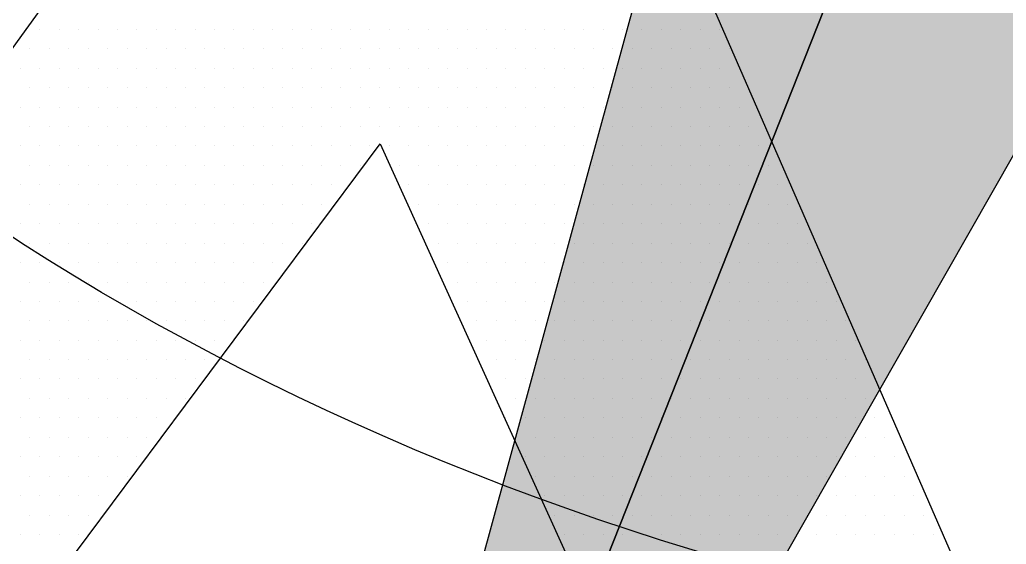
# Paper-space layout 'TOP_A1_00200_01-01-2017_MODELE' of a CAD drawing. Header units: millimetres. Extents: x -52 to 293, y -3 to 294.
# Drawn here: x -24.188 to -19.53, y 46.625 to 49.102 of the extents above; entities that cross this region are included whole.
import ezdxf

# ---------------------------------------------------------------- set-up
doc = ezdxf.new("R2010")
doc.units = ezdxf.units.MM
doc.header["$LTSCALE"] = 2
doc.linetypes.add('CACHEX2', pattern=[0.75, 0.5, -0.25])
for name, color, linetype in [('CALQUE_7', 4, 'Continuous'), ('CARTOUCHE', 7, 'Continuous'), ('rosace', 7, 'Continuous')]:
    doc.layers.add(name, color=color, linetype=linetype)

# ---------------------------------------------------------------- blocks, each defined once
blk = doc.blocks.new('A$C715108E3')
at = {"layer": 'CALQUE_7', "color": 131}
for p, q in [((-15.4069, -20.9451), (-15.4069, -20.9451)), ((-15.3409, -20.9451), (-15.3409, -20.9451)), ((-15.2491, -20.9451), (-15.2491, -20.9451)), ((-15.1572, -20.9451), (-15.1572, -20.9451)), ((-15.0652, -20.9451), (-15.0652, -20.9451)), ((-14.9739, -20.9451), (-14.9739, -20.9451)), ((-14.8819, -20.9451), (-14.8819, -20.9451)), ((-14.7903, -20.9451), (-14.7903, -20.9451)), ((-14.6988, -20.9451), (-14.6988, -20.9451)), ((-14.607, -20.9451), (-14.607, -20.9451)), ((-14.5152, -20.9451), (-14.5152, -20.9451)), ((-14.4237, -20.9451), (-14.4237, -20.9451)), ((-14.3319, -20.9451), (-14.3319, -20.9451)), ((-14.2398, -20.9451), (-14.2398, -20.9451)), ((-14.1478, -20.9451), (-14.1478, -20.9451)), ((-14.0566, -20.9451), (-14.0566, -20.9451)), ((-13.9645, -20.9451), (-13.9645, -20.9451)), ((-13.8727, -20.9451), (-13.8727, -20.9451)), ((-13.7812, -20.9451), (-13.7812, -20.9451)), ((-13.6894, -20.9451), (-13.6894, -20.9451)), ((-13.5976, -20.9451), (-13.5976, -20.9451)), ((-13.5063, -20.9451), (-13.5063, -20.9451)), ((-13.4143, -20.9451), (-13.4143, -20.9451)), ((-13.3223, -20.9451), (-13.3223, -20.9451)), ((-13.2312, -20.9451), (-13.2312, -20.9451)), ((-13.1392, -20.9451), (-13.1392, -20.9451)), ((-13.0473, -20.9451), (-13.0473, -20.9451)), ((-12.9559, -20.9451), (-12.9559, -20.9451)), ((-12.8642, -20.9451), (-12.8642, -20.9451)), ((-12.7722, -20.9451), (-12.7722, -20.9451)), ((-12.6802, -20.9451), (-12.6802, -20.9451)), ((-12.5889, -20.9451), (-12.5889, -20.9451)), ((-12.4971, -20.9451), (-12.4971, -20.9451)), ((-12.4053, -20.9451), (-12.4053, -20.9451)), ((-12.3136, -20.9451), (-12.3136, -20.9451)), ((-12.2216, -20.9451), (-12.2216, -20.9451)), ((-12.1298, -20.9451), (-12.1298, -20.9451)), ((-15.3866, -21.0375), (-15.3866, -21.0375)), ((-15.2948, -21.0375), (-15.2948, -21.0375)), ((-15.203, -21.0375), (-15.203, -21.0375)), ((-15.1117, -21.0375), (-15.1117, -21.0375)), ((-15.0197, -21.0375), (-15.0197, -21.0375)), ((-14.9278, -21.0375), (-14.9278, -21.0375)), ((-14.8364, -21.0375), (-14.8364, -21.0375)), ((-14.7444, -21.0375), (-14.7444, -21.0375)), ((-14.6527, -21.0375), (-14.6527, -21.0375)), ((-14.5611, -21.0375), (-14.5611, -21.0375)), ((-14.4694, -21.0375), (-14.4694, -21.0375)), ((-14.3774, -21.0375), (-14.3774, -21.0375)), ((-14.2861, -21.0375), (-14.2861, -21.0375)), ((-14.1941, -21.0375), (-14.1941, -21.0375)), ((-14.1021, -21.0375), (-14.1021, -21.0375)), ((-14.0103, -21.0375), (-14.0103, -21.0375)), ((-13.9192, -21.0375), (-13.9192, -21.0375)), ((-13.827, -21.0375), (-13.827, -21.0375)), ((-13.7351, -21.0375), (-13.7351, -21.0375)), ((-13.6441, -21.0375), (-13.6441, -21.0375)), ((-13.552, -21.0375), (-13.552, -21.0375)), ((-13.46, -21.0375), (-13.46, -21.0375)), ((-13.3686, -21.0375), (-13.3686, -21.0375)), ((-13.2767, -21.0375), (-13.2767, -21.0375)), ((-13.1849, -21.0375), (-13.1849, -21.0375)), ((-13.0934, -21.0375), (-13.0934, -21.0375)), ((-13.0014, -21.0375), (-13.0014, -21.0375)), ((-12.9098, -21.0375), (-12.9098, -21.0375)), ((-12.8178, -21.0375), (-12.8178, -21.0375)), ((-12.7265, -21.0375), (-12.7265, -21.0375)), ((-12.6345, -21.0375), (-12.6345, -21.0375)), ((-12.5424, -21.0375), (-12.5424, -21.0375)), ((-12.4514, -21.0375), (-12.4514, -21.0375)), ((-12.3593, -21.0375), (-12.3593, -21.0375)), ((-12.2673, -21.0375), (-12.2673, -21.0375)), ((-12.1762, -21.0375), (-12.1762, -21.0375)), ((-12.0844, -21.0375), (-12.0844, -21.0375)), ((-15.4324, -21.1288), (-15.4324, -21.1288)), ((-15.3409, -21.1288), (-15.3409, -21.1288)), ((-15.2491, -21.1288), (-15.2491, -21.1288)), ((-15.1572, -21.1288), (-15.1572, -21.1288)), ((-15.0652, -21.1288), (-15.0652, -21.1288)), ((-14.9739, -21.1288), (-14.9739, -21.1288)), ((-14.8819, -21.1288), (-14.8819, -21.1288)), ((-14.7903, -21.1288), (-14.7903, -21.1288)), ((-14.6988, -21.1288), (-14.6988, -21.1288)), ((-14.607, -21.1288), (-14.607, -21.1288)), ((-14.5152, -21.1288), (-14.5152, -21.1288)), ((-14.4237, -21.1288), (-14.4237, -21.1288)), ((-14.3319, -21.1288), (-14.3319, -21.1288)), ((-14.2398, -21.1288), (-14.2398, -21.1288)), ((-14.1478, -21.1288), (-14.1478, -21.1288)), ((-14.0566, -21.1288), (-14.0566, -21.1288)), ((-13.9645, -21.1288), (-13.9645, -21.1288)), ((-13.8727, -21.1288), (-13.8727, -21.1288)), ((-13.7812, -21.1288), (-13.7812, -21.1288)), ((-13.6894, -21.1288), (-13.6894, -21.1288)), ((-13.5976, -21.1288), (-13.5976, -21.1288)), ((-13.5063, -21.1288), (-13.5063, -21.1288)), ((-13.4143, -21.1288), (-13.4143, -21.1288)), ((-13.3223, -21.1288), (-13.3223, -21.1288)), ((-13.2312, -21.1288), (-13.2312, -21.1288)), ((-13.1392, -21.1288), (-13.1392, -21.1288)), ((-13.0473, -21.1288), (-13.0473, -21.1288)), ((-12.9559, -21.1288), (-12.9559, -21.1288)), ((-12.8642, -21.1288), (-12.8642, -21.1288)), ((-12.7722, -21.1288), (-12.7722, -21.1288)), ((-12.6802, -21.1288), (-12.6802, -21.1288)), ((-12.5889, -21.1288), (-12.5889, -21.1288)), ((-12.4971, -21.1288), (-12.4971, -21.1288)), ((-12.4053, -21.1288), (-12.4053, -21.1288)), ((-12.3136, -21.1288), (-12.3136, -21.1288)), ((-12.2216, -21.1288), (-12.2216, -21.1288)), ((-12.1298, -21.1288), (-12.1298, -21.1288)), ((-12.0387, -21.1288), (-12.0387, -21.1288)), ((-15.3866, -21.2202), (-15.3866, -21.2202)), ((-15.2948, -21.2202), (-15.2948, -21.2202)), ((-15.203, -21.2202), (-15.203, -21.2202)), ((-15.1117, -21.2202), (-15.1117, -21.2202)), ((-15.0197, -21.2202), (-15.0197, -21.2202)), ((-14.9278, -21.2202), (-14.9278, -21.2202)), ((-14.8364, -21.2202), (-14.8364, -21.2202)), ((-14.7444, -21.2202), (-14.7444, -21.2202)), ((-14.6527, -21.2202), (-14.6527, -21.2202)), ((-14.5611, -21.2202), (-14.5611, -21.2202)), ((-14.4694, -21.2202), (-14.4694, -21.2202)), ((-14.3774, -21.2202), (-14.3774, -21.2202)), ((-14.2861, -21.2202), (-14.2861, -21.2202)), ((-14.1941, -21.2202), (-14.1941, -21.2202)), ((-14.1021, -21.2202), (-14.1021, -21.2202)), ((-14.0103, -21.2202), (-14.0103, -21.2202)), ((-13.9192, -21.2202), (-13.9192, -21.2202)), ((-13.827, -21.2202), (-13.827, -21.2202)), ((-13.7351, -21.2202), (-13.7351, -21.2202)), ((-13.6441, -21.2202), (-13.6441, -21.2202)), ((-13.552, -21.2202), (-13.552, -21.2202)), ((-13.46, -21.2202), (-13.46, -21.2202)), ((-13.3686, -21.2202), (-13.3686, -21.2202)), ((-13.2767, -21.2202), (-13.2767, -21.2202)), ((-13.1849, -21.2202), (-13.1849, -21.2202)), ((-13.0934, -21.2202), (-13.0934, -21.2202)), ((-13.0014, -21.2202), (-13.0014, -21.2202)), ((-12.9098, -21.2202), (-12.9098, -21.2202)), ((-12.8178, -21.2202), (-12.8178, -21.2202)), ((-12.7265, -21.2202), (-12.7265, -21.2202)), ((-12.6345, -21.2202), (-12.6345, -21.2202)), ((-12.5424, -21.2202), (-12.5424, -21.2202)), ((-12.4514, -21.2202), (-12.4514, -21.2202)), ((-12.3593, -21.2202), (-12.3593, -21.2202)), ((-12.2673, -21.2202), (-12.2673, -21.2202)), ((-12.1762, -21.2202), (-12.1762, -21.2202)), ((-12.0844, -21.2202), (-12.0844, -21.2202)), ((-15.4324, -21.3126), (-15.4324, -21.3126)), ((-15.3409, -21.3126), (-15.3409, -21.3126)), ((-15.2491, -21.3126), (-15.2491, -21.3126)), ((-15.1572, -21.3126), (-15.1572, -21.3126)), ((-15.0652, -21.3126), (-15.0652, -21.3126)), ((-14.9739, -21.3126), (-14.9739, -21.3126)), ((-14.8819, -21.3126), (-14.8819, -21.3126)), ((-14.7903, -21.3126), (-14.7903, -21.3126)), ((-14.6988, -21.3126), (-14.6988, -21.3126)), ((-14.607, -21.3126), (-14.607, -21.3126)), ((-14.5152, -21.3126), (-14.5152, -21.3126)), ((-14.4237, -21.3126), (-14.4237, -21.3126)), ((-14.3319, -21.3126), (-14.3319, -21.3126)), ((-14.2398, -21.3126), (-14.2398, -21.3126)), ((-14.1478, -21.3126), (-14.1478, -21.3126)), ((-14.0566, -21.3126), (-14.0566, -21.3126)), ((-13.9645, -21.3126), (-13.9645, -21.3126)), ((-13.8727, -21.3126), (-13.8727, -21.3126)), ((-13.7812, -21.3126), (-13.7812, -21.3126)), ((-13.6894, -21.3126), (-13.6894, -21.3126)), ((-13.5976, -21.3126), (-13.5976, -21.3126)), ((-13.5063, -21.3126), (-13.5063, -21.3126)), ((-13.4143, -21.3126), (-13.4143, -21.3126)), ((-13.3223, -21.3126), (-13.3223, -21.3126)), ((-13.2312, -21.3126), (-13.2312, -21.3126)), ((-13.1392, -21.3126), (-13.1392, -21.3126)), ((-13.0473, -21.3126), (-13.0473, -21.3126)), ((-12.9559, -21.3126), (-12.9559, -21.3126)), ((-12.8642, -21.3126), (-12.8642, -21.3126)), ((-12.7722, -21.3126), (-12.7722, -21.3126)), ((-12.6802, -21.3126), (-12.6802, -21.3126)), ((-12.5889, -21.3126), (-12.5889, -21.3126)), ((-12.4971, -21.3126), (-12.4971, -21.3126)), ((-12.4053, -21.3126), (-12.4053, -21.3126)), ((-12.3136, -21.3126), (-12.3136, -21.3126)), ((-12.2216, -21.3126), (-12.2216, -21.3126)), ((-12.1298, -21.3126), (-12.1298, -21.3126)), ((-12.0387, -21.3126), (-12.0387, -21.3126)), ((-15.3866, -21.4039), (-15.3866, -21.4039)), ((-15.2948, -21.4039), (-15.2948, -21.4039)), ((-15.203, -21.4039), (-15.203, -21.4039)), ((-15.1117, -21.4039), (-15.1117, -21.4039)), ((-15.0197, -21.4039), (-15.0197, -21.4039)), ((-14.9278, -21.4039), (-14.9278, -21.4039)), ((-14.8364, -21.4039), (-14.8364, -21.4039)), ((-14.7444, -21.4039), (-14.7444, -21.4039)), ((-14.6527, -21.4039), (-14.6527, -21.4039)), ((-14.5611, -21.4039), (-14.5611, -21.4039)), ((-14.4694, -21.4039), (-14.4694, -21.4039)), ((-14.3774, -21.4039), (-14.3774, -21.4039)), ((-14.2861, -21.4039), (-14.2861, -21.4039)), ((-14.1941, -21.4039), (-14.1941, -21.4039)), ((-14.1021, -21.4039), (-14.1021, -21.4039)), ((-14.0103, -21.4039), (-14.0103, -21.4039)), ((-13.9192, -21.4039), (-13.9192, -21.4039)), ((-13.827, -21.4039), (-13.827, -21.4039)), ((-13.7351, -21.4039), (-13.7351, -21.4039)), ((-13.6441, -21.4039), (-13.6441, -21.4039)), ((-13.552, -21.4039), (-13.552, -21.4039)), ((-13.46, -21.4039), (-13.46, -21.4039)), ((-13.3686, -21.4039), (-13.3686, -21.4039)), ((-13.2767, -21.4039), (-13.2767, -21.4039)), ((-13.1849, -21.4039), (-13.1849, -21.4039)), ((-13.0934, -21.4039), (-13.0934, -21.4039)), ((-13.0014, -21.4039), (-13.0014, -21.4039)), ((-12.9098, -21.4039), (-12.9098, -21.4039)), ((-12.8178, -21.4039), (-12.8178, -21.4039)), ((-12.7265, -21.4039), (-12.7265, -21.4039)), ((-12.6345, -21.4039), (-12.6345, -21.4039)), ((-12.5424, -21.4039), (-12.5424, -21.4039)), ((-12.4514, -21.4039), (-12.4514, -21.4039)), ((-12.3593, -21.4039), (-12.3593, -21.4039)), ((-12.2673, -21.4039), (-12.2673, -21.4039)), ((-12.1762, -21.4039), (-12.1762, -21.4039)), ((-12.0844, -21.4039), (-12.0844, -21.4039)), ((-11.9924, -21.4039), (-11.9924, -21.4039)), ((-15.4324, -21.4954), (-15.4324, -21.4954)), ((-15.3409, -21.4954), (-15.3409, -21.4954)), ((-15.2491, -21.4954), (-15.2491, -21.4954)), ((-15.1572, -21.4954), (-15.1572, -21.4954)), ((-15.0652, -21.4954), (-15.0652, -21.4954)), ((-14.9739, -21.4954), (-14.9739, -21.4954)), ((-14.8819, -21.4954), (-14.8819, -21.4954)), ((-14.7903, -21.4954), (-14.7903, -21.4954)), ((-14.6988, -21.4954), (-14.6988, -21.4954)), ((-14.607, -21.4954), (-14.607, -21.4954)), ((-14.5152, -21.4954), (-14.5152, -21.4954)), ((-14.4237, -21.4954), (-14.4237, -21.4954)), ((-14.3319, -21.4954), (-14.3319, -21.4954)), ((-14.2398, -21.4954), (-14.2398, -21.4954)), ((-14.1478, -21.4954), (-14.1478, -21.4954)), ((-14.0566, -21.4954), (-14.0566, -21.4954)), ((-13.9645, -21.4954), (-13.9645, -21.4954)), ((-13.8727, -21.4954), (-13.8727, -21.4954)), ((-13.7812, -21.4954), (-13.7812, -21.4954)), ((-13.7291, -21.4954), (-13.7291, -21.4954)), ((-13.6894, -21.4954), (-13.6894, -21.4954)), ((-13.5976, -21.4954), (-13.5976, -21.4954)), ((-13.5063, -21.4954), (-13.5063, -21.4954)), ((-13.4143, -21.4954), (-13.4143, -21.4954)), ((-13.3223, -21.4954), (-13.3223, -21.4954)), ((-13.2312, -21.4954), (-13.2312, -21.4954)), ((-13.1392, -21.4954), (-13.1392, -21.4954)), ((-13.0473, -21.4954), (-13.0473, -21.4954)), ((-12.9559, -21.4954), (-12.9559, -21.4954)), ((-12.8642, -21.4954), (-12.8642, -21.4954)), ((-12.7722, -21.4954), (-12.7722, -21.4954)), ((-12.6802, -21.4954), (-12.6802, -21.4954)), ((-12.5889, -21.4954), (-12.5889, -21.4954)), ((-12.4971, -21.4954), (-12.4971, -21.4954)), ((-12.4053, -21.4954), (-12.4053, -21.4954)), ((-12.3136, -21.4954), (-12.3136, -21.4954)), ((-12.2216, -21.4954), (-12.2216, -21.4954)), ((-12.1298, -21.4954), (-12.1298, -21.4954)), ((-12.0387, -21.4954), (-12.0387, -21.4954)), ((-11.9465, -21.4954), (-11.9465, -21.4954)), ((-15.3866, -21.5878), (-15.3866, -21.5878)), ((-15.2948, -21.5878), (-15.2948, -21.5878)), ((-15.203, -21.5878), (-15.203, -21.5878)), ((-15.1117, -21.5878), (-15.1117, -21.5878)), ((-15.0197, -21.5878), (-15.0197, -21.5878)), ((-14.9278, -21.5878), (-14.9278, -21.5878)), ((-14.8364, -21.5878), (-14.8364, -21.5878)), ((-14.7444, -21.5878), (-14.7444, -21.5878)), ((-14.6527, -21.5878), (-14.6527, -21.5878)), ((-14.5611, -21.5878), (-14.5611, -21.5878)), ((-14.4694, -21.5878), (-14.4694, -21.5878)), ((-14.3774, -21.5878), (-14.3774, -21.5878)), ((-14.2861, -21.5878), (-14.2861, -21.5878)), ((-14.1941, -21.5878), (-14.1941, -21.5878)), ((-14.1021, -21.5878), (-14.1021, -21.5878)), ((-14.0103, -21.5878), (-14.0103, -21.5878)), ((-13.9192, -21.5878), (-13.9192, -21.5878)), ((-13.827, -21.5878), (-13.827, -21.5878)), ((-13.6875, -21.5878), (-13.6875, -21.5878)), ((-13.6441, -21.5878), (-13.6441, -21.5878)), ((-13.552, -21.5878), (-13.552, -21.5878)), ((-13.46, -21.5878), (-13.46, -21.5878)), ((-13.3686, -21.5878), (-13.3686, -21.5878)), ((-13.2767, -21.5878), (-13.2767, -21.5878)), ((-13.1849, -21.5878), (-13.1849, -21.5878)), ((-13.0934, -21.5878), (-13.0934, -21.5878)), ((-13.0014, -21.5878), (-13.0014, -21.5878)), ((-12.9098, -21.5878), (-12.9098, -21.5878)), ((-12.8178, -21.5878), (-12.8178, -21.5878)), ((-12.7265, -21.5878), (-12.7265, -21.5878)), ((-12.6345, -21.5878), (-12.6345, -21.5878)), ((-12.5424, -21.5878), (-12.5424, -21.5878)), ((-12.4514, -21.5878), (-12.4514, -21.5878)), ((-12.3593, -21.5878), (-12.3593, -21.5878)), ((-12.2673, -21.5878), (-12.2673, -21.5878)), ((-12.1762, -21.5878), (-12.1762, -21.5878)), ((-12.0844, -21.5878), (-12.0844, -21.5878)), ((-11.9924, -21.5878), (-11.9924, -21.5878)), ((-11.9011, -21.5878), (-11.9011, -21.5878)), ((-15.4324, -21.6792), (-15.4324, -21.6792)), ((-15.3409, -21.6792), (-15.3409, -21.6792)), ((-15.2491, -21.6792), (-15.2491, -21.6792)), ((-15.1572, -21.6792), (-15.1572, -21.6792)), ((-15.0652, -21.6792), (-15.0652, -21.6792)), ((-14.9739, -21.6792), (-14.9739, -21.6792)), ((-14.8819, -21.6792), (-14.8819, -21.6792)), ((-14.7903, -21.6792), (-14.7903, -21.6792)), ((-14.6988, -21.6792), (-14.6988, -21.6792)), ((-14.607, -21.6792), (-14.607, -21.6792)), ((-14.5152, -21.6792), (-14.5152, -21.6792)), ((-14.4237, -21.6792), (-14.4237, -21.6792)), ((-14.3319, -21.6792), (-14.3319, -21.6792)), ((-14.2398, -21.6792), (-14.2398, -21.6792)), ((-14.1478, -21.6792), (-14.1478, -21.6792)), ((-14.0566, -21.6792), (-14.0566, -21.6792)), ((-13.9645, -21.6792), (-13.9645, -21.6792)), ((-13.6456, -21.6792), (-13.6456, -21.6792)), ((-13.5976, -21.6792), (-13.5976, -21.6792)), ((-13.5063, -21.6792), (-13.5063, -21.6792)), ((-13.4143, -21.6792), (-13.4143, -21.6792)), ((-13.3223, -21.6792), (-13.3223, -21.6792)), ((-13.2312, -21.6792), (-13.2312, -21.6792)), ((-13.1392, -21.6792), (-13.1392, -21.6792)), ((-13.0473, -21.6792), (-13.0473, -21.6792)), ((-12.9559, -21.6792), (-12.9559, -21.6792)), ((-12.8642, -21.6792), (-12.8642, -21.6792)), ((-12.7722, -21.6792), (-12.7722, -21.6792)), ((-12.6802, -21.6792), (-12.6802, -21.6792)), ((-12.5889, -21.6792), (-12.5889, -21.6792)), ((-12.4971, -21.6792), (-12.4971, -21.6792)), ((-12.4053, -21.6792), (-12.4053, -21.6792)), ((-12.3136, -21.6792), (-12.3136, -21.6792)), ((-12.2216, -21.6792), (-12.2216, -21.6792)), ((-12.1298, -21.6792), (-12.1298, -21.6792)), ((-12.0387, -21.6792), (-12.0387, -21.6792)), ((-11.9465, -21.6792), (-11.9465, -21.6792)), ((-11.8546, -21.6792), (-11.8546, -21.6792)), ((-15.3866, -21.7705), (-15.3866, -21.7705)), ((-15.2948, -21.7705), (-15.2948, -21.7705)), ((-15.203, -21.7705), (-15.203, -21.7705)), ((-15.1117, -21.7705), (-15.1117, -21.7705)), ((-15.0197, -21.7705), (-15.0197, -21.7705)), ((-14.9278, -21.7705), (-14.9278, -21.7705)), ((-14.8364, -21.7705), (-14.8364, -21.7705)), ((-14.7444, -21.7705), (-14.7444, -21.7705)), ((-14.6527, -21.7705), (-14.6527, -21.7705)), ((-14.5611, -21.7705), (-14.5611, -21.7705)), ((-14.4694, -21.7705), (-14.4694, -21.7705)), ((-14.3774, -21.7705), (-14.3774, -21.7705)), ((-14.2861, -21.7705), (-14.2861, -21.7705)), ((-14.1941, -21.7705), (-14.1941, -21.7705)), ((-14.1021, -21.7705), (-14.1021, -21.7705)), ((-14.0103, -21.7705), (-14.0103, -21.7705)), ((-13.6043, -21.7705), (-13.6043, -21.7705)), ((-13.552, -21.7705), (-13.552, -21.7705)), ((-13.46, -21.7705), (-13.46, -21.7705)), ((-13.3686, -21.7705), (-13.3686, -21.7705)), ((-13.2767, -21.7705), (-13.2767, -21.7705)), ((-13.1849, -21.7705), (-13.1849, -21.7705)), ((-13.0934, -21.7705), (-13.0934, -21.7705)), ((-13.0014, -21.7705), (-13.0014, -21.7705)), ((-12.9098, -21.7705), (-12.9098, -21.7705)), ((-12.8178, -21.7705), (-12.8178, -21.7705)), ((-12.7265, -21.7705), (-12.7265, -21.7705)), ((-12.6345, -21.7705), (-12.6345, -21.7705)), ((-12.5424, -21.7705), (-12.5424, -21.7705)), ((-12.4514, -21.7705), (-12.4514, -21.7705)), ((-12.3593, -21.7705), (-12.3593, -21.7705)), ((-12.2673, -21.7705), (-12.2673, -21.7705)), ((-12.1762, -21.7705), (-12.1762, -21.7705)), ((-12.0844, -21.7705), (-12.0844, -21.7705)), ((-11.9924, -21.7705), (-11.9924, -21.7705)), ((-11.9011, -21.7705), (-11.9011, -21.7705)), ((-11.8091, -21.7705), (-11.8091, -21.7705)), ((-15.4324, -21.8631), (-15.4324, -21.8631)), ((-15.3409, -21.8631), (-15.3409, -21.8631)), ((-15.2491, -21.8631), (-15.2491, -21.8631)), ((-15.1572, -21.8631), (-15.1572, -21.8631)), ((-15.0652, -21.8631), (-15.0652, -21.8631)), ((-14.9739, -21.8631), (-14.9739, -21.8631)), ((-14.8819, -21.8631), (-14.8819, -21.8631)), ((-14.7903, -21.8631), (-14.7903, -21.8631)), ((-14.6988, -21.8631), (-14.6988, -21.8631)), ((-14.607, -21.8631), (-14.607, -21.8631)), ((-14.5152, -21.8631), (-14.5152, -21.8631)), ((-14.4237, -21.8631), (-14.4237, -21.8631)), ((-14.3319, -21.8631), (-14.3319, -21.8631)), ((-14.2398, -21.8631), (-14.2398, -21.8631)), ((-14.1478, -21.8631), (-14.1478, -21.8631)), ((-14.0566, -21.8631), (-14.0566, -21.8631)), ((-13.5622, -21.8631), (-13.5622, -21.8631)), ((-13.5063, -21.8631), (-13.5063, -21.8631)), ((-13.4143, -21.8631), (-13.4143, -21.8631)), ((-13.3223, -21.8631), (-13.3223, -21.8631)), ((-13.2312, -21.8631), (-13.2312, -21.8631)), ((-13.1392, -21.8631), (-13.1392, -21.8631)), ((-13.0473, -21.8631), (-13.0473, -21.8631)), ((-12.9559, -21.8631), (-12.9559, -21.8631)), ((-12.8642, -21.8631), (-12.8642, -21.8631)), ((-12.7722, -21.8631), (-12.7722, -21.8631)), ((-12.6802, -21.8631), (-12.6802, -21.8631)), ((-12.5889, -21.8631), (-12.5889, -21.8631)), ((-12.4971, -21.8631), (-12.4971, -21.8631)), ((-12.4053, -21.8631), (-12.4053, -21.8631)), ((-12.3136, -21.8631), (-12.3136, -21.8631)), ((-12.2216, -21.8631), (-12.2216, -21.8631)), ((-12.1298, -21.8631), (-12.1298, -21.8631)), ((-12.0387, -21.8631), (-12.0387, -21.8631)), ((-11.9465, -21.8631), (-11.9465, -21.8631)), ((-11.8546, -21.8631), (-11.8546, -21.8631)), ((-11.7628, -21.8631), (-11.7628, -21.8631)), ((-15.3866, -21.9543), (-15.3866, -21.9543)), ((-15.2948, -21.9543), (-15.2948, -21.9543)), ((-15.203, -21.9543), (-15.203, -21.9543)), ((-15.1117, -21.9543), (-15.1117, -21.9543)), ((-15.0197, -21.9543), (-15.0197, -21.9543)), ((-14.9278, -21.9543), (-14.9278, -21.9543)), ((-14.8364, -21.9543), (-14.8364, -21.9543)), ((-14.7444, -21.9543), (-14.7444, -21.9543)), ((-14.6527, -21.9543), (-14.6527, -21.9543)), ((-14.5611, -21.9543), (-14.5611, -21.9543)), ((-14.4694, -21.9543), (-14.4694, -21.9543)), ((-14.3774, -21.9543), (-14.3774, -21.9543)), ((-14.2861, -21.9543), (-14.2861, -21.9543)), ((-14.1941, -21.9543), (-14.1941, -21.9543)), ((-14.1021, -21.9543), (-14.1021, -21.9543)), ((-13.5209, -21.9543), (-13.5209, -21.9543)), ((-13.46, -21.9543), (-13.46, -21.9543)), ((-13.3686, -21.9543), (-13.3686, -21.9543)), ((-13.2767, -21.9543), (-13.2767, -21.9543)), ((-13.1849, -21.9543), (-13.1849, -21.9543)), ((-13.0934, -21.9543), (-13.0934, -21.9543)), ((-13.0014, -21.9543), (-13.0014, -21.9543)), ((-12.9098, -21.9543), (-12.9098, -21.9543)), ((-12.8178, -21.9543), (-12.8178, -21.9543)), ((-12.7265, -21.9543), (-12.7265, -21.9543)), ((-12.6345, -21.9543), (-12.6345, -21.9543)), ((-12.5424, -21.9543), (-12.5424, -21.9543)), ((-12.4514, -21.9543), (-12.4514, -21.9543)), ((-12.3593, -21.9543), (-12.3593, -21.9543)), ((-12.2673, -21.9543), (-12.2673, -21.9543)), ((-12.1762, -21.9543), (-12.1762, -21.9543)), ((-12.0844, -21.9543), (-12.0844, -21.9543)), ((-11.9924, -21.9543), (-11.9924, -21.9543)), ((-11.9011, -21.9543), (-11.9011, -21.9543)), ((-11.8091, -21.9543), (-11.8091, -21.9543)), ((-11.7174, -21.9543), (-11.7174, -21.9543)), ((-15.4324, -22.0454), (-15.4324, -22.0454)), ((-15.3409, -22.0454), (-15.3409, -22.0454)), ((-15.2491, -22.0454), (-15.2491, -22.0454)), ((-15.1572, -22.0454), (-15.1572, -22.0454)), ((-15.0652, -22.0454), (-15.0652, -22.0454)), ((-14.9739, -22.0454), (-14.9739, -22.0454)), ((-14.8819, -22.0454), (-14.8819, -22.0454)), ((-14.7903, -22.0454), (-14.7903, -22.0454)), ((-14.6988, -22.0454), (-14.6988, -22.0454)), ((-14.607, -22.0454), (-14.607, -22.0454)), ((-14.5152, -22.0454), (-14.5152, -22.0454)), ((-14.4237, -22.0454), (-14.4237, -22.0454)), ((-14.3319, -22.0454), (-14.3319, -22.0454)), ((-14.2398, -22.0454), (-14.2398, -22.0454)), ((-13.4791, -22.0454), (-13.4791, -22.0454)), ((-13.4143, -22.0454), (-13.4143, -22.0454)), ((-13.3223, -22.0454), (-13.3223, -22.0454)), ((-13.2312, -22.0454), (-13.2312, -22.0454)), ((-13.1392, -22.0454), (-13.1392, -22.0454)), ((-13.0473, -22.0454), (-13.0473, -22.0454)), ((-12.9559, -22.0454), (-12.9559, -22.0454)), ((-12.8642, -22.0454), (-12.8642, -22.0454)), ((-12.7722, -22.0454), (-12.7722, -22.0454)), ((-12.6802, -22.0454), (-12.6802, -22.0454)), ((-12.5889, -22.0454), (-12.5889, -22.0454)), ((-12.4971, -22.0454), (-12.4971, -22.0454)), ((-12.4053, -22.0454), (-12.4053, -22.0454)), ((-12.3136, -22.0454), (-12.3136, -22.0454)), ((-12.2216, -22.0454), (-12.2216, -22.0454)), ((-12.1298, -22.0454), (-12.1298, -22.0454)), ((-12.0387, -22.0454), (-12.0387, -22.0454)), ((-11.9465, -22.0454), (-11.9465, -22.0454)), ((-11.8546, -22.0454), (-11.8546, -22.0454)), ((-11.7628, -22.0454), (-11.7628, -22.0454)), ((-11.6713, -22.0454), (-11.6713, -22.0454)), ((-15.3866, -22.1382), (-15.3866, -22.1382)), ((-15.2948, -22.1382), (-15.2948, -22.1382)), ((-15.203, -22.1382), (-15.203, -22.1382)), ((-15.1117, -22.1382), (-15.1117, -22.1382)), ((-15.0197, -22.1382), (-15.0197, -22.1382)), ((-14.9278, -22.1382), (-14.9278, -22.1382)), ((-14.8364, -22.1382), (-14.8364, -22.1382)), ((-14.7444, -22.1382), (-14.7444, -22.1382)), ((-14.6527, -22.1382), (-14.6527, -22.1382)), ((-14.5611, -22.1382), (-14.5611, -22.1382)), ((-14.4694, -22.1382), (-14.4694, -22.1382)), ((-14.3774, -22.1382), (-14.3774, -22.1382)), ((-14.2861, -22.1382), (-14.2861, -22.1382)), ((-13.4379, -22.1382), (-13.4379, -22.1382)), ((-13.3686, -22.1382), (-13.3686, -22.1382)), ((-13.2767, -22.1382), (-13.2767, -22.1382)), ((-13.1849, -22.1382), (-13.1849, -22.1382)), ((-13.0934, -22.1382), (-13.0934, -22.1382)), ((-13.0014, -22.1382), (-13.0014, -22.1382)), ((-12.9098, -22.1382), (-12.9098, -22.1382)), ((-12.8178, -22.1382), (-12.8178, -22.1382)), ((-12.7265, -22.1382), (-12.7265, -22.1382)), ((-12.6345, -22.1382), (-12.6345, -22.1382)), ((-12.5424, -22.1382), (-12.5424, -22.1382)), ((-12.4514, -22.1382), (-12.4514, -22.1382)), ((-12.3593, -22.1382), (-12.3593, -22.1382)), ((-12.2673, -22.1382), (-12.2673, -22.1382)), ((-12.1762, -22.1382), (-12.1762, -22.1382)), ((-12.0844, -22.1382), (-12.0844, -22.1382)), ((-11.9924, -22.1382), (-11.9924, -22.1382)), ((-11.9011, -22.1382), (-11.9011, -22.1382)), ((-11.8091, -22.1382), (-11.8091, -22.1382)), ((-11.7174, -22.1382), (-11.7174, -22.1382)), ((-11.6252, -22.1382), (-11.6252, -22.1382)), ((-15.4324, -22.2295), (-15.4324, -22.2295)), ((-15.3409, -22.2295), (-15.3409, -22.2295)), ((-15.2491, -22.2295), (-15.2491, -22.2295)), ((-15.1572, -22.2295), (-15.1572, -22.2295)), ((-15.0652, -22.2295), (-15.0652, -22.2295)), ((-14.9739, -22.2295), (-14.9739, -22.2295)), ((-14.8819, -22.2295), (-14.8819, -22.2295)), ((-14.7903, -22.2295), (-14.7903, -22.2295)), ((-14.6988, -22.2295), (-14.6988, -22.2295)), ((-14.607, -22.2295), (-14.607, -22.2295)), ((-14.5152, -22.2295), (-14.5152, -22.2295)), ((-14.4237, -22.2295), (-14.4237, -22.2295)), ((-14.3319, -22.2295), (-14.3319, -22.2295)), ((-13.3959, -22.2295), (-13.3959, -22.2295)), ((-13.3223, -22.2295), (-13.3223, -22.2295)), ((-13.2312, -22.2295), (-13.2312, -22.2295)), ((-13.1392, -22.2295), (-13.1392, -22.2295)), ((-13.0473, -22.2295), (-13.0473, -22.2295)), ((-12.9559, -22.2295), (-12.9559, -22.2295)), ((-12.8642, -22.2295), (-12.8642, -22.2295)), ((-12.7722, -22.2295), (-12.7722, -22.2295)), ((-12.6802, -22.2295), (-12.6802, -22.2295)), ((-12.5889, -22.2295), (-12.5889, -22.2295)), ((-12.4971, -22.2295), (-12.4971, -22.2295)), ((-12.4053, -22.2295), (-12.4053, -22.2295)), ((-12.3136, -22.2295), (-12.3136, -22.2295)), ((-12.2216, -22.2295), (-12.2216, -22.2295)), ((-12.1298, -22.2295), (-12.1298, -22.2295)), ((-12.0387, -22.2295), (-12.0387, -22.2295)), ((-11.9465, -22.2295), (-11.9465, -22.2295)), ((-11.8546, -22.2295), (-11.8546, -22.2295)), ((-11.7628, -22.2295), (-11.7628, -22.2295)), ((-11.6713, -22.2295), (-11.6713, -22.2295)), ((-11.5795, -22.2295), (-11.5795, -22.2295)), ((-15.3866, -22.3209), (-15.3866, -22.3209)), ((-15.2948, -22.3209), (-15.2948, -22.3209)), ((-15.203, -22.3209), (-15.203, -22.3209)), ((-15.1117, -22.3209), (-15.1117, -22.3209)), ((-15.0197, -22.3209), (-15.0197, -22.3209)), ((-14.9278, -22.3209), (-14.9278, -22.3209)), ((-14.8364, -22.3209), (-14.8364, -22.3209)), ((-14.7444, -22.3209), (-14.7444, -22.3209)), ((-14.6527, -22.3209), (-14.6527, -22.3209)), ((-14.5611, -22.3209), (-14.5611, -22.3209)), ((-14.4694, -22.3209), (-14.4694, -22.3209)), ((-14.3774, -22.3209), (-14.3774, -22.3209)), ((-13.3545, -22.3209), (-13.3545, -22.3209)), ((-13.2767, -22.3209), (-13.2767, -22.3209)), ((-13.1849, -22.3209), (-13.1849, -22.3209)), ((-13.0934, -22.3209), (-13.0934, -22.3209)), ((-13.0014, -22.3209), (-13.0014, -22.3209)), ((-12.9098, -22.3209), (-12.9098, -22.3209)), ((-12.8178, -22.3209), (-12.8178, -22.3209)), ((-12.7265, -22.3209), (-12.7265, -22.3209)), ((-12.6345, -22.3209), (-12.6345, -22.3209)), ((-12.5424, -22.3209), (-12.5424, -22.3209)), ((-12.4514, -22.3209), (-12.4514, -22.3209)), ((-12.3593, -22.3209), (-12.3593, -22.3209)), ((-12.2673, -22.3209), (-12.2673, -22.3209)), ((-12.1762, -22.3209), (-12.1762, -22.3209)), ((-12.0844, -22.3209), (-12.0844, -22.3209)), ((-11.9924, -22.3209), (-11.9924, -22.3209)), ((-11.9011, -22.3209), (-11.9011, -22.3209)), ((-11.8091, -22.3209), (-11.8091, -22.3209)), ((-11.7174, -22.3209), (-11.7174, -22.3209)), ((-11.6252, -22.3209), (-11.6252, -22.3209)), ((-11.5338, -22.3209), (-11.5338, -22.3209)), ((-15.4324, -22.4135), (-15.4324, -22.4135)), ((-15.3409, -22.4135), (-15.3409, -22.4135)), ((-15.2491, -22.4135), (-15.2491, -22.4135)), ((-15.1572, -22.4135), (-15.1572, -22.4135)), ((-15.0652, -22.4135), (-15.0652, -22.4135)), ((-14.9739, -22.4135), (-14.9739, -22.4135)), ((-14.8819, -22.4135), (-14.8819, -22.4135)), ((-14.7903, -22.4135), (-14.7903, -22.4135)), ((-14.6988, -22.4135), (-14.6988, -22.4135)), ((-14.607, -22.4135), (-14.607, -22.4135)), ((-14.5152, -22.4135), (-14.5152, -22.4135)), ((-13.3127, -22.4135), (-13.3127, -22.4135)), ((-13.2312, -22.4135), (-13.2312, -22.4135)), ((-13.1392, -22.4135), (-13.1392, -22.4135)), ((-13.0473, -22.4135), (-13.0473, -22.4135)), ((-12.9559, -22.4135), (-12.9559, -22.4135)), ((-12.8642, -22.4135), (-12.8642, -22.4135)), ((-12.7722, -22.4135), (-12.7722, -22.4135)), ((-12.6802, -22.4135), (-12.6802, -22.4135)), ((-12.5889, -22.4135), (-12.5889, -22.4135)), ((-12.4971, -22.4135), (-12.4971, -22.4135)), ((-12.4053, -22.4135), (-12.4053, -22.4135)), ((-12.3136, -22.4135), (-12.3136, -22.4135)), ((-12.2216, -22.4135), (-12.2216, -22.4135)), ((-12.1298, -22.4135), (-12.1298, -22.4135)), ((-12.0387, -22.4135), (-12.0387, -22.4135)), ((-11.9465, -22.4135), (-11.9465, -22.4135)), ((-11.8546, -22.4135), (-11.8546, -22.4135)), ((-11.7628, -22.4135), (-11.7628, -22.4135)), ((-11.6713, -22.4135), (-11.6713, -22.4135)), ((-11.5795, -22.4135), (-11.5795, -22.4135)), ((-11.4877, -22.4135), (-11.4877, -22.4135)), ((-15.3866, -22.5048), (-15.3866, -22.5048)), ((-15.2948, -22.5048), (-15.2948, -22.5048)), ((-15.203, -22.5048), (-15.203, -22.5048)), ((-15.1117, -22.5048), (-15.1117, -22.5048)), ((-15.0197, -22.5048), (-15.0197, -22.5048)), ((-14.9278, -22.5048), (-14.9278, -22.5048)), ((-14.8364, -22.5048), (-14.8364, -22.5048)), ((-14.7444, -22.5048), (-14.7444, -22.5048)), ((-14.6527, -22.5048), (-14.6527, -22.5048)), ((-14.5611, -22.5048), (-14.5611, -22.5048)), ((-13.2713, -22.5048), (-13.2713, -22.5048)), ((-13.1849, -22.5048), (-13.1849, -22.5048)), ((-13.0934, -22.5048), (-13.0934, -22.5048)), ((-13.0014, -22.5048), (-13.0014, -22.5048)), ((-12.9098, -22.5048), (-12.9098, -22.5048)), ((-12.8178, -22.5048), (-12.8178, -22.5048)), ((-12.7265, -22.5048), (-12.7265, -22.5048)), ((-12.6345, -22.5048), (-12.6345, -22.5048)), ((-12.5424, -22.5048), (-12.5424, -22.5048)), ((-12.4514, -22.5048), (-12.4514, -22.5048)), ((-12.3593, -22.5048), (-12.3593, -22.5048)), ((-12.2673, -22.5048), (-12.2673, -22.5048)), ((-12.1762, -22.5048), (-12.1762, -22.5048)), ((-12.0844, -22.5048), (-12.0844, -22.5048)), ((-11.9924, -22.5048), (-11.9924, -22.5048)), ((-11.9011, -22.5048), (-11.9011, -22.5048)), ((-11.8091, -22.5048), (-11.8091, -22.5048)), ((-11.7174, -22.5048), (-11.7174, -22.5048)), ((-11.6252, -22.5048), (-11.6252, -22.5048)), ((-11.5338, -22.5048), (-11.5338, -22.5048)), ((-11.442, -22.5048), (-11.442, -22.5048)), ((-15.4324, -22.596), (-15.4324, -22.596)), ((-15.3409, -22.596), (-15.3409, -22.596)), ((-15.2491, -22.596), (-15.2491, -22.596)), ((-15.1572, -22.596), (-15.1572, -22.596)), ((-15.0652, -22.596), (-15.0652, -22.596)), ((-14.9739, -22.596), (-14.9739, -22.596)), ((-14.8819, -22.596), (-14.8819, -22.596)), ((-14.7903, -22.596), (-14.7903, -22.596)), ((-14.6988, -22.596), (-14.6988, -22.596)), ((-14.607, -22.596), (-14.607, -22.596)), ((-13.2295, -22.596), (-13.2295, -22.596)), ((-13.1392, -22.596), (-13.1392, -22.596)), ((-13.0473, -22.596), (-13.0473, -22.596)), ((-12.9559, -22.596), (-12.9559, -22.596)), ((-12.8642, -22.596), (-12.8642, -22.596)), ((-12.7722, -22.596), (-12.7722, -22.596)), ((-12.6802, -22.596), (-12.6802, -22.596)), ((-12.5889, -22.596), (-12.5889, -22.596)), ((-12.4971, -22.596), (-12.4971, -22.596)), ((-12.4053, -22.596), (-12.4053, -22.596)), ((-12.3136, -22.596), (-12.3136, -22.596)), ((-12.2216, -22.596), (-12.2216, -22.596)), ((-12.1298, -22.596), (-12.1298, -22.596)), ((-12.0387, -22.596), (-12.0387, -22.596)), ((-11.9465, -22.596), (-11.9465, -22.596)), ((-11.8546, -22.596), (-11.8546, -22.596)), ((-11.7628, -22.596), (-11.7628, -22.596)), ((-11.6713, -22.596), (-11.6713, -22.596)), ((-11.5795, -22.596), (-11.5795, -22.596)), ((-11.4877, -22.596), (-11.4877, -22.596)), ((-11.3966, -22.596), (-11.3966, -22.596)), ((-15.3866, -22.6884), (-15.3866, -22.6884)), ((-15.2948, -22.6884), (-15.2948, -22.6884)), ((-15.203, -22.6884), (-15.203, -22.6884)), ((-15.1117, -22.6884), (-15.1117, -22.6884)), ((-15.0197, -22.6884), (-15.0197, -22.6884)), ((-14.9278, -22.6884), (-14.9278, -22.6884)), ((-14.8364, -22.6884), (-14.8364, -22.6884)), ((-14.7444, -22.6884), (-14.7444, -22.6884)), ((-14.6527, -22.6884), (-14.6527, -22.6884)), ((-13.1883, -22.6884), (-13.1883, -22.6884)), ((-13.1849, -22.6884), (-13.1849, -22.6884)), ((-13.0934, -22.6884), (-13.0934, -22.6884)), ((-13.0014, -22.6884), (-13.0014, -22.6884)), ((-12.9098, -22.6884), (-12.9098, -22.6884)), ((-12.8178, -22.6884), (-12.8178, -22.6884)), ((-12.7265, -22.6884), (-12.7265, -22.6884)), ((-12.6345, -22.6884), (-12.6345, -22.6884)), ((-12.5424, -22.6884), (-12.5424, -22.6884)), ((-12.4514, -22.6884), (-12.4514, -22.6884)), ((-12.3593, -22.6884), (-12.3593, -22.6884)), ((-12.2673, -22.6884), (-12.2673, -22.6884)), ((-12.1762, -22.6884), (-12.1762, -22.6884)), ((-12.0844, -22.6884), (-12.0844, -22.6884)), ((-11.9924, -22.6884), (-11.9924, -22.6884)), ((-11.9011, -22.6884), (-11.9011, -22.6884)), ((-11.8091, -22.6884), (-11.8091, -22.6884)), ((-11.7174, -22.6884), (-11.7174, -22.6884)), ((-11.6252, -22.6884), (-11.6252, -22.6884)), ((-11.5338, -22.6884), (-11.5338, -22.6884)), ((-11.442, -22.6884), (-11.442, -22.6884)), ((-15.4324, -22.7799), (-15.4324, -22.7799)), ((-15.3409, -22.7799), (-15.3409, -22.7799)), ((-15.2491, -22.7799), (-15.2491, -22.7799)), ((-15.1572, -22.7799), (-15.1572, -22.7799)), ((-15.0652, -22.7799), (-15.0652, -22.7799)), ((-14.9739, -22.7799), (-14.9739, -22.7799)), ((-14.8819, -22.7799), (-14.8819, -22.7799)), ((-14.7903, -22.7799), (-14.7903, -22.7799)), ((-14.6988, -22.7799), (-14.6988, -22.7799)), ((-13.1461, -22.7799), (-13.1461, -22.7799)), ((-13.1392, -22.7799), (-13.1392, -22.7799)), ((-13.0473, -22.7799), (-13.0473, -22.7799)), ((-12.9559, -22.7799), (-12.9559, -22.7799)), ((-12.8642, -22.7799), (-12.8642, -22.7799)), ((-12.7722, -22.7799), (-12.7722, -22.7799)), ((-12.6802, -22.7799), (-12.6802, -22.7799)), ((-12.5889, -22.7799), (-12.5889, -22.7799)), ((-12.4971, -22.7799), (-12.4971, -22.7799)), ((-12.4053, -22.7799), (-12.4053, -22.7799)), ((-12.3136, -22.7799), (-12.3136, -22.7799)), ((-12.2216, -22.7799), (-12.2216, -22.7799)), ((-12.1298, -22.7799), (-12.1298, -22.7799)), ((-12.0387, -22.7799), (-12.0387, -22.7799)), ((-11.9465, -22.7799), (-11.9465, -22.7799)), ((-11.8546, -22.7799), (-11.8546, -22.7799)), ((-11.7628, -22.7799), (-11.7628, -22.7799)), ((-11.6713, -22.7799), (-11.6713, -22.7799)), ((-11.5795, -22.7799), (-11.5795, -22.7799)), ((-11.4877, -22.7799), (-11.4877, -22.7799)), ((-11.3966, -22.7799), (-11.3966, -22.7799)), ((-15.3866, -22.8712), (-15.3866, -22.8712)), ((-15.2948, -22.8712), (-15.2948, -22.8712)), ((-15.203, -22.8712), (-15.203, -22.8712)), ((-15.1117, -22.8712), (-15.1117, -22.8712)), ((-15.0197, -22.8712), (-15.0197, -22.8712)), ((-14.9278, -22.8712), (-14.9278, -22.8712)), ((-14.8364, -22.8712), (-14.8364, -22.8712)), ((-13.1049, -22.8712), (-13.1049, -22.8712)), ((-13.0934, -22.8712), (-13.0934, -22.8712)), ((-13.0014, -22.8712), (-13.0014, -22.8712)), ((-12.9098, -22.8712), (-12.9098, -22.8712)), ((-12.8178, -22.8712), (-12.8178, -22.8712)), ((-12.7265, -22.8712), (-12.7265, -22.8712)), ((-12.6345, -22.8712), (-12.6345, -22.8712)), ((-12.5424, -22.8712), (-12.5424, -22.8712)), ((-12.4514, -22.8712), (-12.4514, -22.8712)), ((-12.3593, -22.8712), (-12.3593, -22.8712)), ((-12.2673, -22.8712), (-12.2673, -22.8712)), ((-12.1762, -22.8712), (-12.1762, -22.8712)), ((-12.0844, -22.8712), (-12.0844, -22.8712)), ((-11.9924, -22.8712), (-11.9924, -22.8712)), ((-11.9011, -22.8712), (-11.9011, -22.8712)), ((-11.8091, -22.8712), (-11.8091, -22.8712)), ((-11.7174, -22.8712), (-11.7174, -22.8712)), ((-11.6252, -22.8712), (-11.6252, -22.8712)), ((-11.5338, -22.8712), (-11.5338, -22.8712)), ((-11.442, -22.8712), (-11.442, -22.8712)), ((-11.3501, -22.8712), (-11.3501, -22.8712)), ((-15.4324, -22.9636), (-15.4324, -22.9636)), ((-15.3409, -22.9636), (-15.3409, -22.9636)), ((-15.2491, -22.9636), (-15.2491, -22.9636)), ((-15.1572, -22.9636), (-15.1572, -22.9636)), ((-15.0652, -22.9636), (-15.0652, -22.9636)), ((-14.9739, -22.9636), (-14.9739, -22.9636)), ((-14.8819, -22.9636), (-14.8819, -22.9636)), ((-13.0631, -22.9636), (-13.0631, -22.9636)), ((-13.0473, -22.9636), (-13.0473, -22.9636)), ((-12.9559, -22.9636), (-12.9559, -22.9636)), ((-12.8642, -22.9636), (-12.8642, -22.9636)), ((-12.7722, -22.9636), (-12.7722, -22.9636)), ((-12.6802, -22.9636), (-12.6802, -22.9636)), ((-12.5889, -22.9636), (-12.5889, -22.9636)), ((-12.4971, -22.9636), (-12.4971, -22.9636)), ((-12.4053, -22.9636), (-12.4053, -22.9636)), ((-12.3136, -22.9636), (-12.3136, -22.9636)), ((-12.2216, -22.9636), (-12.2216, -22.9636)), ((-12.1298, -22.9636), (-12.1298, -22.9636)), ((-12.0387, -22.9636), (-12.0387, -22.9636)), ((-11.9465, -22.9636), (-11.9465, -22.9636)), ((-11.8546, -22.9636), (-11.8546, -22.9636)), ((-11.7628, -22.9636), (-11.7628, -22.9636)), ((-11.6713, -22.9636), (-11.6713, -22.9636)), ((-11.5795, -22.9636), (-11.5795, -22.9636)), ((-11.4877, -22.9636), (-11.4877, -22.9636)), ((-11.3966, -22.9636), (-11.3966, -22.9636)), ((-11.3046, -22.9636), (-11.3046, -22.9636)), ((-15.3866, -23.055), (-15.3866, -23.055)), ((-15.2948, -23.055), (-15.2948, -23.055)), ((-15.203, -23.055), (-15.203, -23.055)), ((-15.1117, -23.055), (-15.1117, -23.055)), ((-15.0197, -23.055), (-15.0197, -23.055)), ((-14.9278, -23.055), (-14.9278, -23.055)), ((-13.0218, -23.055), (-13.0218, -23.055)), ((-13.0014, -23.055), (-13.0014, -23.055)), ((-12.9098, -23.055), (-12.9098, -23.055)), ((-12.8178, -23.055), (-12.8178, -23.055)), ((-12.7265, -23.055), (-12.7265, -23.055)), ((-12.6345, -23.055), (-12.6345, -23.055)), ((-12.5424, -23.055), (-12.5424, -23.055)), ((-12.4514, -23.055), (-12.4514, -23.055)), ((-12.3593, -23.055), (-12.3593, -23.055)), ((-12.2673, -23.055), (-12.2673, -23.055)), ((-12.1762, -23.055), (-12.1762, -23.055)), ((-12.0844, -23.055), (-12.0844, -23.055)), ((-11.9924, -23.055), (-11.9924, -23.055)), ((-11.9011, -23.055), (-11.9011, -23.055)), ((-11.8091, -23.055), (-11.8091, -23.055)), ((-11.7174, -23.055), (-11.7174, -23.055)), ((-11.6252, -23.055), (-11.6252, -23.055)), ((-11.5338, -23.055), (-11.5338, -23.055)), ((-11.442, -23.055), (-11.442, -23.055)), ((-11.3501, -23.055), (-11.3501, -23.055)), ((-11.2587, -23.055), (-11.2587, -23.055)), ((-15.4324, -23.1463), (-15.4324, -23.1463)), ((-15.3409, -23.1463), (-15.3409, -23.1463)), ((-15.2491, -23.1463), (-15.2491, -23.1463)), ((-15.1572, -23.1463), (-15.1572, -23.1463)), ((-15.0652, -23.1463), (-15.0652, -23.1463)), ((-14.9739, -23.1463), (-14.9739, -23.1463)), ((-12.9799, -23.1463), (-12.9799, -23.1463)), ((-12.9559, -23.1463), (-12.9559, -23.1463)), ((-12.8642, -23.1463), (-12.8642, -23.1463)), ((-12.7722, -23.1463), (-12.7722, -23.1463)), ((-12.6802, -23.1463), (-12.6802, -23.1463)), ((-12.5889, -23.1463), (-12.5889, -23.1463)), ((-12.4971, -23.1463), (-12.4971, -23.1463)), ((-12.4053, -23.1463), (-12.4053, -23.1463)), ((-12.3136, -23.1463), (-12.3136, -23.1463)), ((-12.2216, -23.1463), (-12.2216, -23.1463)), ((-12.1298, -23.1463), (-12.1298, -23.1463)), ((-12.0387, -23.1463), (-12.0387, -23.1463)), ((-11.9465, -23.1463), (-11.9465, -23.1463)), ((-11.8546, -23.1463), (-11.8546, -23.1463)), ((-11.7628, -23.1463), (-11.7628, -23.1463)), ((-11.6713, -23.1463), (-11.6713, -23.1463)), ((-11.5795, -23.1463), (-11.5795, -23.1463)), ((-11.4877, -23.1463), (-11.4877, -23.1463)), ((-11.3966, -23.1463), (-11.3966, -23.1463)), ((-11.3046, -23.1463), (-11.3046, -23.1463)), ((-11.2126, -23.1463), (-11.2126, -23.1463)), ((-15.3866, -23.2389), (-15.3866, -23.2389)), ((-15.2948, -23.2389), (-15.2948, -23.2389)), ((-15.203, -23.2389), (-15.203, -23.2389)), ((-15.1117, -23.2389), (-15.1117, -23.2389)), ((-12.9384, -23.2389), (-12.9384, -23.2389)), ((-12.9098, -23.2389), (-12.9098, -23.2389)), ((-12.8178, -23.2389), (-12.8178, -23.2389)), ((-12.7265, -23.2389), (-12.7265, -23.2389)), ((-12.6345, -23.2389), (-12.6345, -23.2389)), ((-12.5424, -23.2389), (-12.5424, -23.2389)), ((-12.4514, -23.2389), (-12.4514, -23.2389)), ((-12.3593, -23.2389), (-12.3593, -23.2389)), ((-12.2673, -23.2389), (-12.2673, -23.2389)), ((-12.1762, -23.2389), (-12.1762, -23.2389)), ((-12.0844, -23.2389), (-12.0844, -23.2389)), ((-11.9924, -23.2389), (-11.9924, -23.2389)), ((-11.9011, -23.2389), (-11.9011, -23.2389)), ((-11.8091, -23.2389), (-11.8091, -23.2389)), ((-11.7174, -23.2389), (-11.7174, -23.2389)), ((-11.6252, -23.2389), (-11.6252, -23.2389)), ((-11.5338, -23.2389), (-11.5338, -23.2389)), ((-11.442, -23.2389), (-11.442, -23.2389)), ((-11.3501, -23.2389), (-11.3501, -23.2389)), ((-11.2587, -23.2389), (-11.2587, -23.2389)), ((-11.1668, -23.2389), (-11.1668, -23.2389)), ((-15.4324, -23.3303), (-15.4324, -23.3303)), ((-15.3409, -23.3303), (-15.3409, -23.3303)), ((-15.2491, -23.3303), (-15.2491, -23.3303)), ((-15.1572, -23.3303), (-15.1572, -23.3303)), ((-12.8968, -23.3303), (-12.8968, -23.3303)), ((-12.8642, -23.3303), (-12.8642, -23.3303)), ((-12.7722, -23.3303), (-12.7722, -23.3303)), ((-12.6802, -23.3303), (-12.6802, -23.3303)), ((-12.5889, -23.3303), (-12.5889, -23.3303)), ((-12.4971, -23.3303), (-12.4971, -23.3303)), ((-12.4053, -23.3303), (-12.4053, -23.3303)), ((-12.3136, -23.3303), (-12.3136, -23.3303)), ((-12.2216, -23.3303), (-12.2216, -23.3303)), ((-12.1298, -23.3303), (-12.1298, -23.3303)), ((-12.0387, -23.3303), (-12.0387, -23.3303)), ((-11.9465, -23.3303), (-11.9465, -23.3303)), ((-11.8546, -23.3303), (-11.8546, -23.3303)), ((-11.7628, -23.3303), (-11.7628, -23.3303)), ((-11.6713, -23.3303), (-11.6713, -23.3303)), ((-11.5795, -23.3303), (-11.5795, -23.3303)), ((-11.4877, -23.3303), (-11.4877, -23.3303)), ((-11.3966, -23.3303), (-11.3966, -23.3303)), ((-11.3046, -23.3303), (-11.3046, -23.3303)), ((-11.2126, -23.3303), (-11.2126, -23.3303)), ((-11.1213, -23.3303), (-11.1213, -23.3303))]:
    blk.add_line(p, q, dxfattribs=at)
for points in [[(-19.4659, -20.0075), (-15.0643, -20.4719), (-16.7516, -22.8048)], [(-15.4563, -23.799), (-13.7331, -21.4856), (-11.9601, -25.3945), (-11.4761, -25.5469), (-10.7095, -25.798), (-10.0926, -25.8741), (-9.9674, -25.8741), (-12.5584, -19.9248), (-11.816, -18.9068), (-10.4959, -20.6166), (-9.7792, -22.2122), (-8.7979, -20.9179), (-8.1187, -22.4645), (-6.9489, -21.0191), (-7.6382, -19.3811), (-6.116, -17.2939)]]:
    blk.add_lwpolyline(points, dxfattribs=at)
blk = doc.blocks.new('A$C581E6685')
at = {"layer": 'rosace'}
for color, points in [(40, [(-39.8519, 24.2064), (-46.2303, 8.0935), (-42.1559, 23.0023)]), (32, [(-39.8519, 24.2064), (-38.5844, 21.5046), (-46.2303, 8.0935)])]:
    blk.add_hatch(color=color, dxfattribs=at).paths.add_polyline_path(points)
at = {"layer": 'rosace', "color": 40}
blk.add_lwpolyline([(-39.8519, 24.2064), (-46.2303, 8.0935), (-42.1559, 23.0023)], close=True, dxfattribs=at)
at = {"layer": 'rosace', "color": 32}
blk.add_lwpolyline([(-39.8519, 24.2064), (-38.584, 21.5046), (-46.2303, 8.0935)], close=True, dxfattribs=at)
at = {"layer": 'rosace', "color": 32, "linetype": 'CACHEX2', "ltscale": 1.5}
blk.add_ellipse((-38.0538, 23.8138), major_axis=(-19.0311, -3.534), ratio=0.590567, dxfattribs=at)
at = {"layer": 'rosace', "color": 32}
blk.add_ellipse((-37.6144, 23.8499), major_axis=(-13.5768, -4.2839), ratio=0.791971, dxfattribs=at)
at = {"layer": 'CARTOUCHE'}
blk.add_blockref('A$C715108E3', (-31.6739, 36.3189), dxfattribs=at)

psp = doc.layouts.new('TOP_A1_00200_01-01-2017_MODELE')

# ---------------------------------------------------------------- block references
at = {"layer": 'CARTOUCHE'}
psp.add_blockref('A$C581E6685', (22.9208, 33.6824), dxfattribs=at)

doc.saveas('drawing.dxf')
